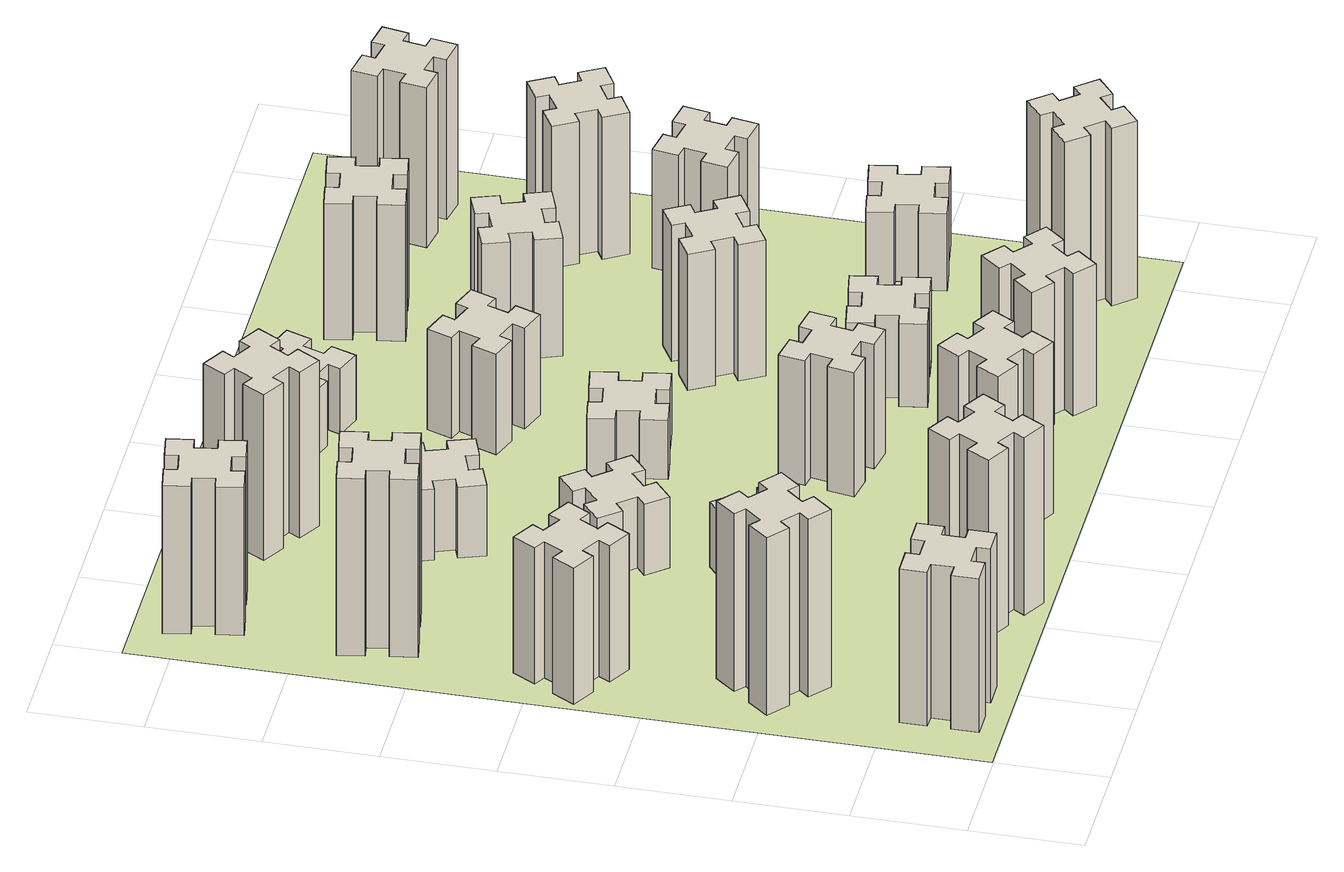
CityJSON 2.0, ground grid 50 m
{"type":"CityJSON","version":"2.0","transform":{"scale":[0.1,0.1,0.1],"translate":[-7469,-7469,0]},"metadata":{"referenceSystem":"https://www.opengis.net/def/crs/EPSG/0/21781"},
"CityObjects":{
"building1":{"type":"Building","attributes":{"class":"1000","function":"1000","usage":"1000","yearOfConstruction":2016,"roofType":"1000","measuredHeight":78,"storeysAboveGround":30,"storeysBelowGround":0},"geometry":[{"type":"Solid","lod":"1","boundaries":[[[[0,1,2,3,4,5,6,7,8,9,10,11,12,13,14,15,16,17,18,19]],[[17,16,20,21]],[[16,15,22,20]],[[15,14,23,22]],[[14,13,24,23]],[[13,12,25,24]],[[12,11,26,25]],[[11,10,27,26]],[[10,9,28,27]],[[9,8,29,28]],[[8,7,30,29]],[[7,6,31,30]],[[6,5,32,31]],[[5,4,33,32]],[[4,3,34,33]],[[3,2,35,34]],[[2,1,36,35]],[[1,0,37,36]],[[0,19,38,37]],[[19,18,39,38]],[[18,17,21,39]],[[24,25,26,27,28,29,30,31,32,33,34,35,36,37,38,39,21,20,22,23]]]]}]},
"building2":{"type":"Building","attributes":{"class":"1000","function":"1000","usage":"1000","yearOfConstruction":2016,"roofType":"1000","measuredHeight":90,"storeysAboveGround":30,"storeysBelowGround":0},"geometry":[{"type":"Solid","lod":"1","boundaries":[[[[40,41,42,43,44,45,46,47,48,49,50,51,52,53,54,55,56,57,58,59]],[[57,56,60,61]],[[56,55,62,60]],[[55,54,63,62]],[[54,53,64,63]],[[53,52,65,64]],[[52,51,66,65]],[[51,50,67,66]],[[50,49,68,67]],[[49,48,69,68]],[[48,47,70,69]],[[47,46,71,70]],[[46,45,72,71]],[[45,44,73,72]],[[44,43,74,73]],[[43,42,75,74]],[[42,41,76,75]],[[41,40,77,76]],[[40,59,78,77]],[[59,58,79,78]],[[58,57,61,79]],[[64,65,66,67,68,69,70,71,72,73,74,75,76,77,78,79,61,60,62,63]]]]}]},
"building3":{"type":"Building","attributes":{"class":"1000","function":"1000","usage":"1000","yearOfConstruction":2016,"roofType":"1000","measuredHeight":69,"storeysAboveGround":30,"storeysBelowGround":0},"geometry":[{"type":"Solid","lod":"1","boundaries":[[[[80,81,82,83,84,85,86,87,88,89,90,91,92,93,94,95,96,97,98,99]],[[97,96,100,101]],[[96,95,102,100]],[[95,94,103,102]],[[94,93,104,103]],[[93,92,105,104]],[[92,91,106,105]],[[91,90,107,106]],[[90,89,108,107]],[[89,88,109,108]],[[88,87,110,109]],[[87,86,111,110]],[[86,85,112,111]],[[85,84,113,112]],[[84,83,114,113]],[[83,82,115,114]],[[82,81,116,115]],[[81,80,117,116]],[[80,99,118,117]],[[99,98,119,118]],[[98,97,101,119]],[[104,105,106,107,108,109,110,111,112,113,114,115,116,117,118,119,101,100,102,103]]]]}]},
"building4":{"type":"Building","attributes":{"class":"1000","function":"1000","usage":"1000","yearOfConstruction":2016,"roofType":"1000","measuredHeight":90,"storeysAboveGround":30,"storeysBelowGround":0},"geometry":[{"type":"Solid","lod":"1","boundaries":[[[[120,121,122,123,124,125,126,127,128,129,130,131,132,133,134,135,136,137,138,139]],[[137,136,140,141]],[[136,135,142,140]],[[135,134,143,142]],[[134,133,144,143]],[[133,132,145,144]],[[132,131,146,145]],[[131,130,147,146]],[[130,129,148,147]],[[129,128,149,148]],[[128,127,150,149]],[[127,126,151,150]],[[126,125,152,151]],[[125,124,153,152]],[[124,123,154,153]],[[123,122,155,154]],[[122,121,156,155]],[[121,120,157,156]],[[120,139,158,157]],[[139,138,159,158]],[[138,137,141,159]],[[144,145,146,147,148,149,150,151,152,153,154,155,156,157,158,159,141,140,142,143]]]]}]},
"building5":{"type":"Building","attributes":{"class":"1000","function":"1000","usage":"1000","yearOfConstruction":2016,"roofType":"1000","measuredHeight":90,"storeysAboveGround":30,"storeysBelowGround":0},"geometry":[{"type":"Solid","lod":"1","boundaries":[[[[160,161,162,163,164,165,166,167,168,169,170,171,172,173,174,175,176,177,178,179]],[[177,176,180,181]],[[176,175,182,180]],[[175,174,183,182]],[[174,173,184,183]],[[173,172,185,184]],[[172,171,186,185]],[[171,170,187,186]],[[170,169,188,187]],[[169,168,189,188]],[[168,167,190,189]],[[167,166,191,190]],[[166,165,192,191]],[[165,164,193,192]],[[164,163,194,193]],[[163,162,195,194]],[[162,161,196,195]],[[161,160,197,196]],[[160,179,198,197]],[[179,178,199,198]],[[178,177,181,199]],[[184,185,186,187,188,189,190,191,192,193,194,195,196,197,198,199,181,180,182,183]]]]}]},
"building6":{"type":"Building","attributes":{"class":"1000","function":"1000","usage":"1000","yearOfConstruction":2016,"roofType":"1000","measuredHeight":75,"storeysAboveGround":30,"storeysBelowGround":0},"geometry":[{"type":"Solid","lod":"1","boundaries":[[[[200,201,202,203,204,205,206,207,208,209,210,211,212,213,214,215,216,217,218,219]],[[217,216,220,221]],[[216,215,222,220]],[[215,214,223,222]],[[214,213,224,223]],[[213,212,225,224]],[[212,211,226,225]],[[211,210,227,226]],[[210,209,228,227]],[[209,208,229,228]],[[208,207,230,229]],[[207,206,231,230]],[[206,205,232,231]],[[205,204,233,232]],[[204,203,234,233]],[[203,202,235,234]],[[202,201,236,235]],[[201,200,237,236]],[[200,219,238,237]],[[219,218,239,238]],[[218,217,221,239]],[[224,225,226,227,228,229,230,231,232,233,234,235,236,237,238,239,221,220,222,223]]]]}]},
"building7":{"type":"Building","attributes":{"class":"1000","function":"1000","usage":"1000","yearOfConstruction":2016,"roofType":"1000","measuredHeight":33,"storeysAboveGround":30,"storeysBelowGround":0},"geometry":[{"type":"Solid","lod":"1","boundaries":[[[[240,241,242,243,244,245,246,247,248,249,250,251,252,253,254,255,256,257,258,259]],[[257,256,260,261]],[[256,255,262,260]],[[255,254,263,262]],[[254,253,264,263]],[[253,252,265,264]],[[252,251,266,265]],[[251,250,267,266]],[[250,249,268,267]],[[249,248,269,268]],[[248,247,270,269]],[[247,246,271,270]],[[246,245,272,271]],[[245,244,273,272]],[[244,243,274,273]],[[243,242,275,274]],[[242,241,276,275]],[[241,240,277,276]],[[240,259,278,277]],[[259,258,279,278]],[[258,257,261,279]],[[264,265,266,267,268,269,270,271,272,273,274,275,276,277,278,279,261,260,262,263]]]]}]},
"building8":{"type":"Building","attributes":{"class":"1000","function":"1000","usage":"1000","yearOfConstruction":2016,"roofType":"1000","measuredHeight":36,"storeysAboveGround":30,"storeysBelowGround":0},"geometry":[{"type":"Solid","lod":"1","boundaries":[[[[280,281,282,283,284,285,286,287,288,289,290,291,292,293,294,295,296,297,298,299]],[[297,296,300,301]],[[296,295,302,300]],[[295,294,303,302]],[[294,293,304,303]],[[293,292,305,304]],[[292,291,306,305]],[[291,290,307,306]],[[290,289,308,307]],[[289,288,309,308]],[[288,287,310,309]],[[287,286,311,310]],[[286,285,312,311]],[[285,284,313,312]],[[284,283,314,313]],[[283,282,315,314]],[[282,281,316,315]],[[281,280,317,316]],[[280,299,318,317]],[[299,298,319,318]],[[298,297,301,319]],[[304,305,306,307,308,309,310,311,312,313,314,315,316,317,318,319,301,300,302,303]]]]}]},
"building9":{"type":"Building","attributes":{"class":"1000","function":"1000","usage":"1000","yearOfConstruction":2016,"roofType":"1000","measuredHeight":87,"storeysAboveGround":30,"storeysBelowGround":0},"geometry":[{"type":"Solid","lod":"1","boundaries":[[[[320,321,322,323,324,325,326,327,328,329,330,331,332,333,334,335,336,337,338,339]],[[337,336,340,341]],[[336,335,342,340]],[[335,334,343,342]],[[334,333,344,343]],[[333,332,345,344]],[[332,331,346,345]],[[331,330,347,346]],[[330,329,348,347]],[[329,328,349,348]],[[328,327,350,349]],[[327,326,351,350]],[[326,325,352,351]],[[325,324,353,352]],[[324,323,354,353]],[[323,322,355,354]],[[322,321,356,355]],[[321,320,357,356]],[[320,339,358,357]],[[339,338,359,358]],[[338,337,341,359]],[[344,345,346,347,348,349,350,351,352,353,354,355,356,357,358,359,341,340,342,343]]]]}]},
"building10":{"type":"Building","attributes":{"class":"1000","function":"1000","usage":"1000","yearOfConstruction":2016,"roofType":"1000","measuredHeight":36,"storeysAboveGround":30,"storeysBelowGround":0},"geometry":[{"type":"Solid","lod":"1","boundaries":[[[[360,361,362,363,364,365,366,367,368,369,370,371,372,373,374,375,376,377,378,379]],[[377,376,380,381]],[[376,375,382,380]],[[375,374,383,382]],[[374,373,384,383]],[[373,372,385,384]],[[372,371,386,385]],[[371,370,387,386]],[[370,369,388,387]],[[369,368,389,388]],[[368,367,390,389]],[[367,366,391,390]],[[366,365,392,391]],[[365,364,393,392]],[[364,363,394,393]],[[363,362,395,394]],[[362,361,396,395]],[[361,360,397,396]],[[360,379,398,397]],[[379,378,399,398]],[[378,377,381,399]],[[384,385,386,387,388,389,390,391,392,393,394,395,396,397,398,399,381,380,382,383]]]]}]},
"building11":{"type":"Building","attributes":{"class":"1000","function":"1000","usage":"1000","yearOfConstruction":2016,"roofType":"1000","measuredHeight":84,"storeysAboveGround":30,"storeysBelowGround":0},"geometry":[{"type":"Solid","lod":"1","boundaries":[[[[400,401,402,403,404,405,406,407,408,409,410,411,412,413,414,415,416,417,418,419]],[[417,416,420,421]],[[416,415,422,420]],[[415,414,423,422]],[[414,413,424,423]],[[413,412,425,424]],[[412,411,426,425]],[[411,410,427,426]],[[410,409,428,427]],[[409,408,429,428]],[[408,407,430,429]],[[407,406,431,430]],[[406,405,432,431]],[[405,404,433,432]],[[404,403,434,433]],[[403,402,435,434]],[[402,401,436,435]],[[401,400,437,436]],[[400,419,438,437]],[[419,418,439,438]],[[418,417,421,439]],[[424,425,426,427,428,429,430,431,432,433,434,435,436,437,438,439,421,420,422,423]]]]}]},
"building12":{"type":"Building","attributes":{"class":"1000","function":"1000","usage":"1000","yearOfConstruction":2016,"roofType":"1000","measuredHeight":63,"storeysAboveGround":30,"storeysBelowGround":0},"geometry":[{"type":"Solid","lod":"1","boundaries":[[[[440,441,442,443,444,445,446,447,448,449,450,451,452,453,454,455,456,457,458,459]],[[457,456,460,461]],[[456,455,462,460]],[[455,454,463,462]],[[454,453,464,463]],[[453,452,465,464]],[[452,451,466,465]],[[451,450,467,466]],[[450,449,468,467]],[[449,448,469,468]],[[448,447,470,469]],[[447,446,471,470]],[[446,445,472,471]],[[445,444,473,472]],[[444,443,474,473]],[[443,442,475,474]],[[442,441,476,475]],[[441,440,477,476]],[[440,459,478,477]],[[459,458,479,478]],[[458,457,461,479]],[[464,465,466,467,468,469,470,471,472,473,474,475,476,477,478,479,461,460,462,463]]]]}]},
"building13":{"type":"Building","attributes":{"class":"1000","function":"1000","usage":"1000","yearOfConstruction":2016,"roofType":"1000","measuredHeight":30,"storeysAboveGround":30,"storeysBelowGround":0},"geometry":[{"type":"Solid","lod":"1","boundaries":[[[[480,481,482,483,484,485,486,487,488,489,490,491,492,493,494,495,496,497,498,499]],[[497,496,500,501]],[[496,495,502,500]],[[495,494,503,502]],[[494,493,504,503]],[[493,492,505,504]],[[492,491,506,505]],[[491,490,507,506]],[[490,489,508,507]],[[489,488,509,508]],[[488,487,510,509]],[[487,486,511,510]],[[486,485,512,511]],[[485,484,513,512]],[[484,483,514,513]],[[483,482,515,514]],[[482,481,516,515]],[[481,480,517,516]],[[480,499,518,517]],[[499,498,519,518]],[[498,497,501,519]],[[504,505,506,507,508,509,510,511,512,513,514,515,516,517,518,519,501,500,502,503]]]]}]},
"building14":{"type":"Building","attributes":{"class":"1000","function":"1000","usage":"1000","yearOfConstruction":2016,"roofType":"1000","measuredHeight":72,"storeysAboveGround":30,"storeysBelowGround":0},"geometry":[{"type":"Solid","lod":"1","boundaries":[[[[520,521,522,523,524,525,526,527,528,529,530,531,532,533,534,535,536,537,538,539]],[[537,536,540,541]],[[536,535,542,540]],[[535,534,543,542]],[[534,533,544,543]],[[533,532,545,544]],[[532,531,546,545]],[[531,530,547,546]],[[530,529,548,547]],[[529,528,549,548]],[[528,527,550,549]],[[527,526,551,550]],[[526,525,552,551]],[[525,524,553,552]],[[524,523,554,553]],[[523,522,555,554]],[[522,521,556,555]],[[521,520,557,556]],[[520,539,558,557]],[[539,538,559,558]],[[538,537,541,559]],[[544,545,546,547,548,549,550,551,552,553,554,555,556,557,558,559,541,540,542,543]]]]}]},
"building15":{"type":"Building","attributes":{"class":"1000","function":"1000","usage":"1000","yearOfConstruction":2016,"roofType":"1000","measuredHeight":51,"storeysAboveGround":30,"storeysBelowGround":0},"geometry":[{"type":"Solid","lod":"1","boundaries":[[[[560,561,562,563,564,565,566,567,568,569,570,571,572,573,574,575,576,577,578,579]],[[577,576,580,581]],[[576,575,582,580]],[[575,574,583,582]],[[574,573,584,583]],[[573,572,585,584]],[[572,571,586,585]],[[571,570,587,586]],[[570,569,588,587]],[[569,568,589,588]],[[568,567,590,589]],[[567,566,591,590]],[[566,565,592,591]],[[565,564,593,592]],[[564,563,594,593]],[[563,562,595,594]],[[562,561,596,595]],[[561,560,597,596]],[[560,579,598,597]],[[579,578,599,598]],[[578,577,581,599]],[[584,585,586,587,588,589,590,591,592,593,594,595,596,597,598,599,581,580,582,583]]]]}]},
"building16":{"type":"Building","attributes":{"class":"1000","function":"1000","usage":"1000","yearOfConstruction":2016,"roofType":"1000","measuredHeight":33,"storeysAboveGround":30,"storeysBelowGround":0},"geometry":[{"type":"Solid","lod":"1","boundaries":[[[[600,601,602,603,604,605,606,607,608,609,610,611,612,613,614,615,616,617,618,619]],[[617,616,620,621]],[[616,615,622,620]],[[615,614,623,622]],[[614,613,624,623]],[[613,612,625,624]],[[612,611,626,625]],[[611,610,627,626]],[[610,609,628,627]],[[609,608,629,628]],[[608,607,630,629]],[[607,606,631,630]],[[606,605,632,631]],[[605,604,633,632]],[[604,603,634,633]],[[603,602,635,634]],[[602,601,636,635]],[[601,600,637,636]],[[600,619,638,637]],[[619,618,639,638]],[[618,617,621,639]],[[624,625,626,627,628,629,630,631,632,633,634,635,636,637,638,639,621,620,622,623]]]]}]},
"building17":{"type":"Building","attributes":{"class":"1000","function":"1000","usage":"1000","yearOfConstruction":2016,"roofType":"1000","measuredHeight":42,"storeysAboveGround":30,"storeysBelowGround":0},"geometry":[{"type":"Solid","lod":"1","boundaries":[[[[640,641,642,643,644,645,646,647,648,649,650,651,652,653,654,655,656,657,658,659]],[[657,656,660,661]],[[656,655,662,660]],[[655,654,663,662]],[[654,653,664,663]],[[653,652,665,664]],[[652,651,666,665]],[[651,650,667,666]],[[650,649,668,667]],[[649,648,669,668]],[[648,647,670,669]],[[647,646,671,670]],[[646,645,672,671]],[[645,644,673,672]],[[644,643,674,673]],[[643,642,675,674]],[[642,641,676,675]],[[641,640,677,676]],[[640,659,678,677]],[[659,658,679,678]],[[658,657,661,679]],[[664,665,666,667,668,669,670,671,672,673,674,675,676,677,678,679,661,660,662,663]]]]}]},
"building18":{"type":"Building","attributes":{"class":"1000","function":"1000","usage":"1000","yearOfConstruction":2016,"roofType":"1000","measuredHeight":69,"storeysAboveGround":30,"storeysBelowGround":0},"geometry":[{"type":"Solid","lod":"1","boundaries":[[[[680,681,682,683,684,685,686,687,688,689,690,691,692,693,694,695,696,697,698,699]],[[697,696,700,701]],[[696,695,702,700]],[[695,694,703,702]],[[694,693,704,703]],[[693,692,705,704]],[[692,691,706,705]],[[691,690,707,706]],[[690,689,708,707]],[[689,688,709,708]],[[688,687,710,709]],[[687,686,711,710]],[[686,685,712,711]],[[685,684,713,712]],[[684,683,714,713]],[[683,682,715,714]],[[682,681,716,715]],[[681,680,717,716]],[[680,699,718,717]],[[699,698,719,718]],[[698,697,701,719]],[[704,705,706,707,708,709,710,711,712,713,714,715,716,717,718,719,701,700,702,703]]]]}]},
"building19":{"type":"Building","attributes":{"class":"1000","function":"1000","usage":"1000","yearOfConstruction":2016,"roofType":"1000","measuredHeight":60,"storeysAboveGround":30,"storeysBelowGround":0},"geometry":[{"type":"Solid","lod":"1","boundaries":[[[[720,721,722,723,724,725,726,727,728,729,730,731,732,733,734,735,736,737,738,739]],[[737,736,740,741]],[[736,735,742,740]],[[735,734,743,742]],[[734,733,744,743]],[[733,732,745,744]],[[732,731,746,745]],[[731,730,747,746]],[[730,729,748,747]],[[729,728,749,748]],[[728,727,750,749]],[[727,726,751,750]],[[726,725,752,751]],[[725,724,753,752]],[[724,723,754,753]],[[723,722,755,754]],[[722,721,756,755]],[[721,720,757,756]],[[720,739,758,757]],[[739,738,759,758]],[[738,737,741,759]],[[744,745,746,747,748,749,750,751,752,753,754,755,756,757,758,759,741,740,742,743]]]]}]},
"building20":{"type":"Building","attributes":{"class":"1000","function":"1000","usage":"1000","yearOfConstruction":2016,"roofType":"1000","measuredHeight":90,"storeysAboveGround":30,"storeysBelowGround":0},"geometry":[{"type":"Solid","lod":"1","boundaries":[[[[760,761,762,763,764,765,766,767,768,769,770,771,772,773,774,775,776,777,778,779]],[[777,776,780,781]],[[776,775,782,780]],[[775,774,783,782]],[[774,773,784,783]],[[773,772,785,784]],[[772,771,786,785]],[[771,770,787,786]],[[770,769,788,787]],[[769,768,789,788]],[[768,767,790,789]],[[767,766,791,790]],[[766,765,792,791]],[[765,764,793,792]],[[764,763,794,793]],[[763,762,795,794]],[[762,761,796,795]],[[761,760,797,796]],[[760,779,798,797]],[[779,778,799,798]],[[778,777,781,799]],[[784,785,786,787,788,789,790,791,792,793,794,795,796,797,798,799,781,780,782,783]]]]}]},
"building21":{"type":"Building","attributes":{"class":"1000","function":"1000","usage":"1000","yearOfConstruction":2016,"roofType":"1000","measuredHeight":69,"storeysAboveGround":30,"storeysBelowGround":0},"geometry":[{"type":"Solid","lod":"1","boundaries":[[[[800,801,802,803,804,805,806,807,808,809,810,811,812,813,814,815,816,817,818,819]],[[817,816,820,821]],[[816,815,822,820]],[[815,814,823,822]],[[814,813,824,823]],[[813,812,825,824]],[[812,811,826,825]],[[811,810,827,826]],[[810,809,828,827]],[[809,808,829,828]],[[808,807,830,829]],[[807,806,831,830]],[[806,805,832,831]],[[805,804,833,832]],[[804,803,834,833]],[[803,802,835,834]],[[802,801,836,835]],[[801,800,837,836]],[[800,819,838,837]],[[819,818,839,838]],[[818,817,821,839]],[[824,825,826,827,828,829,830,831,832,833,834,835,836,837,838,839,821,820,822,823]]]]}]},
"building22":{"type":"Building","attributes":{"class":"1000","function":"1000","usage":"1000","yearOfConstruction":2016,"roofType":"1000","measuredHeight":39,"storeysAboveGround":30,"storeysBelowGround":0},"geometry":[{"type":"Solid","lod":"1","boundaries":[[[[840,841,842,843,844,845,846,847,848,849,850,851,852,853,854,855,856,857,858,859]],[[857,856,860,861]],[[856,855,862,860]],[[855,854,863,862]],[[854,853,864,863]],[[853,852,865,864]],[[852,851,866,865]],[[851,850,867,866]],[[850,849,868,867]],[[849,848,869,868]],[[848,847,870,869]],[[847,846,871,870]],[[846,845,872,871]],[[845,844,873,872]],[[844,843,874,873]],[[843,842,875,874]],[[842,841,876,875]],[[841,840,877,876]],[[840,859,878,877]],[[859,858,879,878]],[[858,857,861,879]],[[864,865,866,867,868,869,870,871,872,873,874,875,876,877,878,879,861,860,862,863]]]]}]},
"building23":{"type":"Building","attributes":{"class":"1000","function":"1000","usage":"1000","yearOfConstruction":2016,"roofType":"1000","measuredHeight":60,"storeysAboveGround":30,"storeysBelowGround":0},"geometry":[{"type":"Solid","lod":"1","boundaries":[[[[880,881,882,883,884,885,886,887,888,889,890,891,892,893,894,895,896,897,898,899]],[[897,896,900,901]],[[896,895,902,900]],[[895,894,903,902]],[[894,893,904,903]],[[893,892,905,904]],[[892,891,906,905]],[[891,890,907,906]],[[890,889,908,907]],[[889,888,909,908]],[[888,887,910,909]],[[887,886,911,910]],[[886,885,912,911]],[[885,884,913,912]],[[884,883,914,913]],[[883,882,915,914]],[[882,881,916,915]],[[881,880,917,916]],[[880,899,918,917]],[[899,898,919,918]],[[898,897,901,919]],[[904,905,906,907,908,909,910,911,912,913,914,915,916,917,918,919,901,900,902,903]]]]}]},
"building24":{"type":"Building","attributes":{"class":"1000","function":"1000","usage":"1000","yearOfConstruction":2016,"roofType":"1000","measuredHeight":72,"storeysAboveGround":30,"storeysBelowGround":0},"geometry":[{"type":"Solid","lod":"1","boundaries":[[[[920,921,922,923,924,925,926,927,928,929,930,931,932,933,934,935,936,937,938,939]],[[937,936,940,941]],[[936,935,942,940]],[[935,934,943,942]],[[934,933,944,943]],[[933,932,945,944]],[[932,931,946,945]],[[931,930,947,946]],[[930,929,948,947]],[[929,928,949,948]],[[928,927,950,949]],[[927,926,951,950]],[[926,925,952,951]],[[925,924,953,952]],[[924,923,954,953]],[[923,922,955,954]],[[922,921,956,955]],[[921,920,957,956]],[[920,939,958,957]],[[939,938,959,958]],[[938,937,941,959]],[[944,945,946,947,948,949,950,951,952,953,954,955,956,957,958,959,941,940,942,943]]]]}]},
"building25":{"type":"Building","attributes":{"class":"1000","function":"1000","usage":"1000","yearOfConstruction":2016,"roofType":"1000","measuredHeight":81,"storeysAboveGround":30,"storeysBelowGround":0},"geometry":[{"type":"Solid","lod":"1","boundaries":[[[[960,961,962,963,964,965,966,967,968,969,970,971,972,973,974,975,976,977,978,979]],[[977,976,980,981]],[[976,975,982,980]],[[975,974,983,982]],[[974,973,984,983]],[[973,972,985,984]],[[972,971,986,985]],[[971,970,987,986]],[[970,969,988,987]],[[969,968,989,988]],[[968,967,990,989]],[[967,966,991,990]],[[966,965,992,991]],[[965,964,993,992]],[[964,963,994,993]],[[963,962,995,994]],[[962,961,996,995]],[[961,960,997,996]],[[960,979,998,997]],[[979,978,999,998]],[[978,977,981,999]],[[984,985,986,987,988,989,990,991,992,993,994,995,996,997,998,999,981,980,982,983]]]]}]},
"landuse1":{"type":"LandUse","attributes":{"name":"plot1","function":"1010"},"geometry":[{"type":"MultiSurface","lod":"1","boundaries":[[[1000,1001,1002,1003]]]}]}
},
"vertices":[
[265,325,0],[265,225,0],[205,225,0],[205,105,0],[325,105,0],[325,165,0],[425,165,0],[425,105,0],[545,105,0],[545,225,0],[485,225,0],[485,325,0],[545,325,0],[545,445,0],[425,445,0],[425,385,0],[325,385,0],[325,445,0],[205,445,0],[205,325,0],[325,385,780],[325,445,780],[425,385,780],[425,445,780],[545,445,780],[545,325,780],[485,325,780],[485,225,780],[545,225,780],[545,105,780],[425,105,780],[425,165,780],[325,165,780],[325,105,780],[205,105,780],[205,225,780],[265,225,780],[265,325,780],[205,325,780],[205,445,780],
[484,1067,0],[408,1132,0],[446,1178,0],[354,1255,0],[277,1163,0],[323,1124,0],[259,1048,0],[213,1086,0],[136,994,0],[228,917,0],[266,963,0],[343,899,0],[304,853,0],[396,776,0],[473,868,0],[427,906,0],[492,983,0],[538,944,0],[615,1036,0],[523,1113,0],[492,983,900],[538,944,900],[427,906,900],[473,868,900],[396,776,900],[304,853,900],[343,899,900],[266,963,900],[228,917,900],[136,994,900],[213,1086,900],[259,1048,900],[323,1124,900],[277,1163,900],[354,1255,900],[446,1178,900],[408,1132,900],[484,1067,900],[523,1113,900],[615,1036,900],
[374,1926,0],[287,1976,0],[317,2028,0],[213,2088,0],[153,1984,0],[205,1954,0],[155,1867,0],[103,1897,0],[43,1793,0],[147,1733,0],[177,1785,0],[264,1735,0],[234,1683,0],[338,1623,0],[398,1727,0],[346,1757,0],[396,1844,0],[448,1814,0],[508,1918,0],[404,1978,0],[396,1844,690],[448,1814,690],[346,1757,690],[398,1727,690],[338,1623,690],[234,1683,690],[264,1735,690],[177,1785,690],[147,1733,690],[43,1793,690],[103,1897,690],[155,1867,690],[205,1954,690],[153,1984,690],[213,2088,690],[317,2028,690],[287,1976,690],[374,1926,690],[404,1978,690],[508,1918,690],
[405,2812,0],[307,2795,0],[297,2854,0],[178,2833,0],[199,2715,0],[258,2725,0],[276,2627,0],[217,2617,0],[237,2498,0],[356,2519,0],[345,2578,0],[444,2596,0],[454,2537,0],[572,2557,0],[551,2676,0],[492,2665,0],[475,2764,0],[534,2774,0],[513,2892,0],[395,2871,0],[475,2764,900],[534,2774,900],[492,2665,900],[551,2676,900],[572,2557,900],[454,2537,900],[444,2596,900],[345,2578,900],[356,2519,900],[237,2498,900],[217,2617,900],[276,2627,900],[258,2725,900],[199,2715,900],[178,2833,900],[297,2854,900],[307,2795,900],[405,2812,900],[395,2871,900],[513,2892,900],
[1214,346,0],[1127,396,0],[1157,448,0],[1053,508,0],[993,404,0],[1045,374,0],[995,287,0],[943,317,0],[883,213,0],[987,153,0],[1017,205,0],[1104,155,0],[1074,103,0],[1178,43,0],[1238,147,0],[1186,177,0],[1236,264,0],[1288,234,0],[1348,338,0],[1244,398,0],[1236,264,900],[1288,234,900],[1186,177,900],[1238,147,900],[1178,43,900],[1074,103,900],[1104,155,900],[1017,205,900],[987,153,900],[883,213,900],[943,317,900],[995,287,900],[1045,374,900],[993,404,900],[1053,508,900],[1157,448,900],[1127,396,900],[1214,346,900],[1244,398,900],[1348,338,900],
[492,3405,0],[475,3504,0],[534,3514,0],[513,3632,0],[395,3611,0],[405,3552,0],[307,3535,0],[297,3594,0],[178,3573,0],[199,3455,0],[258,3465,0],[276,3367,0],[217,3357,0],[237,3238,0],[356,3259,0],[345,3318,0],[444,3336,0],[454,3277,0],[572,3297,0],[551,3416,0],[444,3336,750],[454,3277,750],[345,3318,750],[356,3259,750],[237,3238,750],[217,3357,750],[276,3367,750],[258,3465,750],[199,3455,750],[178,3573,750],[297,3594,750],[307,3535,750],[405,3552,750],[395,3611,750],[513,3632,750],[534,3514,750],[475,3504,750],[492,3405,750],[551,3416,750],[572,3297,750],
[1083,1332,0],[1006,1267,0],[968,1313,0],[876,1236,0],[953,1144,0],[999,1183,0],[1063,1106,0],[1017,1068,0],[1094,976,0],[1186,1053,0],[1148,1099,0],[1224,1163,0],[1263,1117,0],[1355,1194,0],[1278,1286,0],[1232,1248,0],[1167,1324,0],[1213,1363,0],[1136,1455,0],[1044,1378,0],[1167,1324,330],[1213,1363,330],[1232,1248,330],[1278,1286,330],[1355,1194,330],[1263,1117,330],[1224,1163,330],[1148,1099,330],[1186,1053,330],[1094,976,330],[1017,1068,330],[1063,1106,330],[999,1183,330],[953,1144,330],[876,1236,330],[968,1313,330],[1006,1267,330],[1083,1332,330],[1044,1378,330],[1136,1455,330],
[1083,1972,0],[1006,1907,0],[968,1953,0],[876,1876,0],[953,1784,0],[999,1823,0],[1063,1746,0],[1017,1708,0],[1094,1616,0],[1186,1693,0],[1148,1739,0],[1224,1803,0],[1263,1757,0],[1355,1834,0],[1278,1926,0],[1232,1888,0],[1167,1964,0],[1213,2003,0],[1136,2095,0],[1044,2018,0],[1167,1964,360],[1213,2003,360],[1232,1888,360],[1278,1926,360],[1355,1834,360],[1263,1757,360],[1224,1803,360],[1148,1739,360],[1186,1693,360],[1094,1616,360],[1017,1708,360],[1063,1746,360],[999,1823,360],[953,1784,360],[876,1876,360],[968,1953,360],[1006,1907,360],[1083,1972,360],[1044,2018,360],[1136,2095,360],
[1657,305,0],[1744,255,0],[1714,203,0],[1818,143,0],[1878,247,0],[1826,277,0],[1876,364,0],[1928,334,0],[1988,438,0],[1884,498,0],[1854,446,0],[1767,496,0],[1797,548,0],[1693,608,0],[1633,504,0],[1685,474,0],[1635,387,0],[1583,417,0],[1523,313,0],[1627,253,0],[1635,387,870],[1583,417,870],[1685,474,870],[1633,504,870],[1693,608,870],[1797,548,870],[1767,496,870],[1854,446,870],[1884,498,870],[1988,438,870],[1928,334,870],[1876,364,870],[1826,277,870],[1878,247,870],[1818,143,870],[1714,203,870],[1744,255,870],[1657,305,870],[1627,253,870],[1523,313,870],
[1106,2475,0],[1200,2509,0],[1220,2453,0],[1333,2494,0],[1292,2607,0],[1236,2586,0],[1202,2680,0],[1258,2700,0],[1217,2813,0],[1104,2772,0],[1125,2716,0],[1031,2682,0],[1010,2738,0],[897,2697,0],[939,2584,0],[995,2605,0],[1029,2511,0],[973,2490,0],[1014,2377,0],[1127,2419,0],[1029,2511,360],[973,2490,360],[995,2605,360],[939,2584,360],[897,2697,360],[1010,2738,360],[1031,2682,360],[1125,2716,360],[1104,2772,360],[1217,2813,360],[1258,2700,360],[1202,2680,360],[1236,2586,360],[1292,2607,360],[1333,2494,360],[1220,2453,360],[1200,2509,360],[1106,2475,360],[1127,2419,360],[1014,2377,360],
[917,3265,0],[1004,3215,0],[974,3163,0],[1078,3103,0],[1138,3207,0],[1086,3237,0],[1136,3324,0],[1188,3294,0],[1248,3398,0],[1144,3458,0],[1114,3406,0],[1027,3456,0],[1057,3508,0],[953,3568,0],[893,3464,0],[945,3434,0],[895,3347,0],[843,3377,0],[783,3273,0],[887,3213,0],[895,3347,840],[843,3377,840],[945,3434,840],[893,3464,840],[953,3568,840],[1057,3508,840],[1027,3456,840],[1114,3406,840],[1144,3458,840],[1248,3398,840],[1188,3294,840],[1136,3324,840],[1086,3237,840],[1138,3207,840],[1078,3103,840],[974,3163,840],[1004,3215,840],[917,3265,840],[887,3213,840],[783,3273,840],
[2055,1047,0],[2072,1145,0],[2131,1135,0],[2152,1253,0],[2034,1274,0],[2024,1215,0],[1925,1232,0],[1936,1291,0],[1817,1312,0],[1797,1194,0],[1856,1184,0],[1838,1085,0],[1779,1096,0],[1758,977,0],[1877,957,0],[1887,1016,0],[1985,998,0],[1975,939,0],[2093,918,0],[2114,1037,0],[1985,998,630],[1975,939,630],[1887,1016,630],[1877,957,630],[1758,977,630],[1779,1096,630],[1838,1085,630],[1856,1184,630],[1797,1194,630],[1817,1312,630],[1936,1291,630],[1925,1232,630],[2024,1215,630],[2034,1274,630],[2152,1253,630],[2131,1135,630],[2072,1145,630],[2055,1047,630],[2114,1037,630],[2093,918,630],
[1972,1925,0],[1955,2024,0],[2014,2034,0],[1993,2152,0],[1875,2131,0],[1885,2072,0],[1787,2055,0],[1777,2114,0],[1658,2093,0],[1679,1975,0],[1738,1985,0],[1756,1887,0],[1697,1877,0],[1717,1758,0],[1836,1779,0],[1825,1838,0],[1924,1856,0],[1934,1797,0],[2052,1817,0],[2031,1936,0],[1924,1856,300],[1934,1797,300],[1825,1838,300],[1836,1779,300],[1717,1758,300],[1697,1877,300],[1756,1887,300],[1738,1985,300],[1679,1975,300],[1658,2093,300],[1777,2114,300],[1787,2055,300],[1885,2072,300],[1875,2131,300],[1993,2152,300],[2014,2034,300],[1955,2024,300],[1972,1925,300],[2031,1936,300],[2052,1817,300],
[2486,323,0],[2563,259,0],[2524,213,0],[2616,136,0],[2693,228,0],[2647,266,0],[2712,343,0],[2758,304,0],[2835,396,0],[2743,473,0],[2704,427,0],[2628,492,0],[2666,538,0],[2574,615,0],[2497,523,0],[2543,484,0],[2479,408,0],[2433,446,0],[2356,354,0],[2448,277,0],[2479,408,720],[2433,446,720],[2543,484,720],[2497,523,720],[2574,615,720],[2666,538,720],[2628,492,720],[2704,427,720],[2743,473,720],[2835,396,720],[2758,304,720],[2712,343,720],[2647,266,720],[2693,228,720],[2616,136,720],[2524,213,720],[2563,259,720],[2486,323,720],[2448,277,720],[2356,354,720],
[2040,2682,0],[1946,2716,0],[1967,2772,0],[1854,2813,0],[1813,2700,0],[1869,2680,0],[1835,2586,0],[1779,2607,0],[1737,2494,0],[1850,2453,0],[1871,2509,0],[1965,2475,0],[1944,2419,0],[2057,2377,0],[2098,2490,0],[2042,2511,0],[2076,2605,0],[2132,2584,0],[2173,2697,0],[2060,2738,0],[2076,2605,510],[2132,2584,510],[2042,2511,510],[2098,2490,510],[2057,2377,510],[1944,2419,510],[1965,2475,510],[1871,2509,510],[1850,2453,510],[1737,2494,510],[1779,2607,510],[1835,2586,510],[1869,2680,510],[1813,2700,510],[1854,2813,510],[1967,2772,510],[1946,2716,510],[2040,2682,510],[2060,2738,510],[2173,2697,510],
[1671,3249,0],[1765,3215,0],[1744,3159,0],[1857,3117,0],[1898,3230,0],[1842,3251,0],[1876,3345,0],[1932,3324,0],[1973,3437,0],[1860,3478,0],[1840,3422,0],[1746,3456,0],[1767,3512,0],[1654,3553,0],[1613,3440,0],[1669,3420,0],[1635,3326,0],[1579,3347,0],[1537,3234,0],[1650,3193,0],[1635,3326,330],[1579,3347,330],[1669,3420,330],[1613,3440,330],[1654,3553,330],[1767,3512,330],[1746,3456,330],[1840,3422,330],[1860,3478,330],[1973,3437,330],[1932,3324,330],[1876,3345,330],[1842,3251,330],[1898,3230,330],[1857,3117,330],[1744,3159,330],[1765,3215,330],[1671,3249,330],[1650,3193,330],[1537,3234,330],
[2625,1132,0],[2527,1115,0],[2517,1174,0],[2398,1153,0],[2419,1035,0],[2478,1045,0],[2496,947,0],[2437,937,0],[2457,818,0],[2576,839,0],[2565,898,0],[2664,916,0],[2674,857,0],[2792,877,0],[2771,996,0],[2712,985,0],[2695,1084,0],[2754,1094,0],[2733,1212,0],[2615,1191,0],[2695,1084,420],[2754,1094,420],[2712,985,420],[2771,996,420],[2792,877,420],[2674,857,420],[2664,916,420],[2565,898,420],[2576,839,420],[2457,818,420],[2437,937,420],[2496,947,420],[2478,1045,420],[2419,1035,420],[2398,1153,420],[2517,1174,420],[2527,1115,420],[2625,1132,420],[2615,1191,420],[2733,1212,420],
[2475,1744,0],[2525,1657,0],[2473,1627,0],[2533,1523,0],[2637,1583,0],[2607,1635,0],[2694,1685,0],[2724,1633,0],[2828,1693,0],[2768,1797,0],[2716,1767,0],[2666,1854,0],[2718,1884,0],[2658,1988,0],[2554,1928,0],[2584,1876,0],[2497,1826,0],[2467,1878,0],[2363,1818,0],[2423,1714,0],[2497,1826,690],[2467,1878,690],[2584,1876,690],[2554,1928,690],[2658,1988,690],[2718,1884,690],[2666,1854,690],[2716,1767,690],[2768,1797,690],[2828,1693,690],[2724,1633,690],[2694,1685,690],[2607,1635,690],[2637,1583,690],[2533,1523,690],[2473,1627,690],[2525,1657,690],[2475,1744,690],[2423,1714,690],[2363,1818,690],
[2586,2475,0],[2680,2509,0],[2700,2453,0],[2813,2494,0],[2772,2607,0],[2716,2586,0],[2682,2680,0],[2738,2700,0],[2697,2813,0],[2584,2772,0],[2605,2716,0],[2511,2682,0],[2490,2738,0],[2377,2697,0],[2419,2584,0],[2475,2605,0],[2509,2511,0],[2453,2490,0],[2494,2377,0],[2607,2419,0],[2509,2511,600],[2453,2490,600],[2475,2605,600],[2419,2584,600],[2377,2697,600],[2490,2738,600],[2511,2682,600],[2605,2716,600],[2584,2772,600],[2697,2813,600],[2738,2700,600],[2682,2680,600],[2716,2586,600],[2772,2607,600],[2813,2494,600],[2700,2453,600],[2680,2509,600],[2586,2475,600],[2607,2419,600],[2494,2377,600],
[3468,259,0],[3544,323,0],[3583,277,0],[3675,354,0],[3598,446,0],[3552,408,0],[3487,484,0],[3533,523,0],[3456,615,0],[3364,538,0],[3403,492,0],[3326,427,0],[3288,473,0],[3196,396,0],[3273,304,0],[3319,343,0],[3383,266,0],[3337,228,0],[3414,136,0],[3506,213,0],[3383,266,900],[3337,228,900],[3319,343,900],[3273,304,900],[3196,396,900],[3288,473,900],[3326,427,900],[3403,492,900],[3364,538,900],[3456,615,900],[3533,523,900],[3487,484,900],[3552,408,900],[3598,446,900],[3675,354,900],[3583,277,900],[3544,323,900],[3468,259,900],[3506,213,900],[3414,136,900],
[2565,3118,0],[2664,3136,0],[2674,3077,0],[2792,3097,0],[2771,3216,0],[2712,3205,0],[2695,3304,0],[2754,3314,0],[2733,3432,0],[2615,3411,0],[2625,3352,0],[2527,3335,0],[2517,3394,0],[2398,3373,0],[2419,3255,0],[2478,3265,0],[2496,3167,0],[2437,3157,0],[2457,3038,0],[2576,3059,0],[2496,3167,690],[2437,3157,690],[2478,3265,690],[2419,3255,690],[2398,3373,690],[2517,3394,690],[2527,3335,690],[2625,3352,690],[2615,3411,690],[2733,3432,690],[2754,3314,690],[2695,3304,690],[2712,3205,690],[2771,3216,690],[2792,3097,690],[2674,3077,690],[2664,3136,690],[2565,3118,690],[2576,3059,690],[2457,3038,690],
[3465,1232,0],[3367,1215,0],[3357,1274,0],[3238,1253,0],[3259,1135,0],[3318,1145,0],[3336,1047,0],[3277,1037,0],[3297,918,0],[3416,939,0],[3405,998,0],[3504,1016,0],[3514,957,0],[3632,977,0],[3611,1096,0],[3552,1085,0],[3535,1184,0],[3594,1194,0],[3573,1312,0],[3455,1291,0],[3535,1184,390],[3594,1194,390],[3552,1085,390],[3611,1096,390],[3632,977,390],[3514,957,390],[3504,1016,390],[3405,998,390],[3416,939,390],[3297,918,390],[3277,1037,390],[3336,1047,390],[3318,1145,390],[3259,1135,390],[3238,1253,390],[3357,1274,390],[3367,1215,390],[3465,1232,390],[3455,1291,390],[3573,1312,390],
[3267,1856,0],[3365,1838,0],[3355,1779,0],[3473,1758,0],[3494,1877,0],[3435,1887,0],[3452,1985,0],[3511,1975,0],[3532,2093,0],[3414,2114,0],[3404,2055,0],[3305,2072,0],[3316,2131,0],[3197,2152,0],[3177,2034,0],[3236,2024,0],[3218,1925,0],[3159,1936,0],[3138,1817,0],[3257,1797,0],[3218,1925,600],[3159,1936,600],[3236,2024,600],[3177,2034,600],[3197,2152,600],[3316,2131,600],[3305,2072,600],[3404,2055,600],[3414,2114,600],[3532,2093,600],[3511,1975,600],[3452,1985,600],[3435,1887,600],[3494,1877,600],[3473,1758,600],[3355,1779,600],[3365,1838,600],[3267,1856,600],[3257,1797,600],[3138,1817,600],
[3456,2507,0],[3406,2594,0],[3458,2624,0],[3398,2728,0],[3294,2668,0],[3324,2616,0],[3237,2566,0],[3207,2618,0],[3103,2558,0],[3163,2454,0],[3215,2484,0],[3265,2397,0],[3213,2367,0],[3273,2263,0],[3377,2323,0],[3347,2375,0],[3434,2425,0],[3464,2373,0],[3568,2433,0],[3508,2537,0],[3434,2425,720],[3464,2373,720],[3347,2375,720],[3377,2323,720],[3273,2263,720],[3213,2367,720],[3265,2397,720],[3215,2484,720],[3163,2454,720],[3103,2558,720],[3207,2618,720],[3237,2566,720],[3324,2616,720],[3294,2668,720],[3398,2728,720],[3458,2624,720],[3406,2594,720],[3456,2507,720],[3508,2537,720],[3568,2433,720],
[3435,3167,0],[3452,3265,0],[3511,3255,0],[3532,3373,0],[3414,3394,0],[3404,3335,0],[3305,3352,0],[3316,3411,0],[3197,3432,0],[3177,3314,0],[3236,3304,0],[3218,3205,0],[3159,3216,0],[3138,3097,0],[3257,3077,0],[3267,3136,0],[3365,3118,0],[3355,3059,0],[3473,3038,0],[3494,3157,0],[3365,3118,810],[3355,3059,810],[3267,3136,810],[3257,3077,810],[3138,3097,810],[3159,3216,810],[3218,3205,810],[3236,3304,810],[3177,3314,810],[3197,3432,810],[3316,3411,810],[3305,3352,810],[3404,3335,810],[3414,3394,810],[3532,3373,810],[3511,3255,810],[3452,3265,810],[3435,3167,810],[3494,3157,810],[3473,3038,810],
[5,3705,0],[3705,3705,0],[3705,5,0],[5,5,0]
]}
